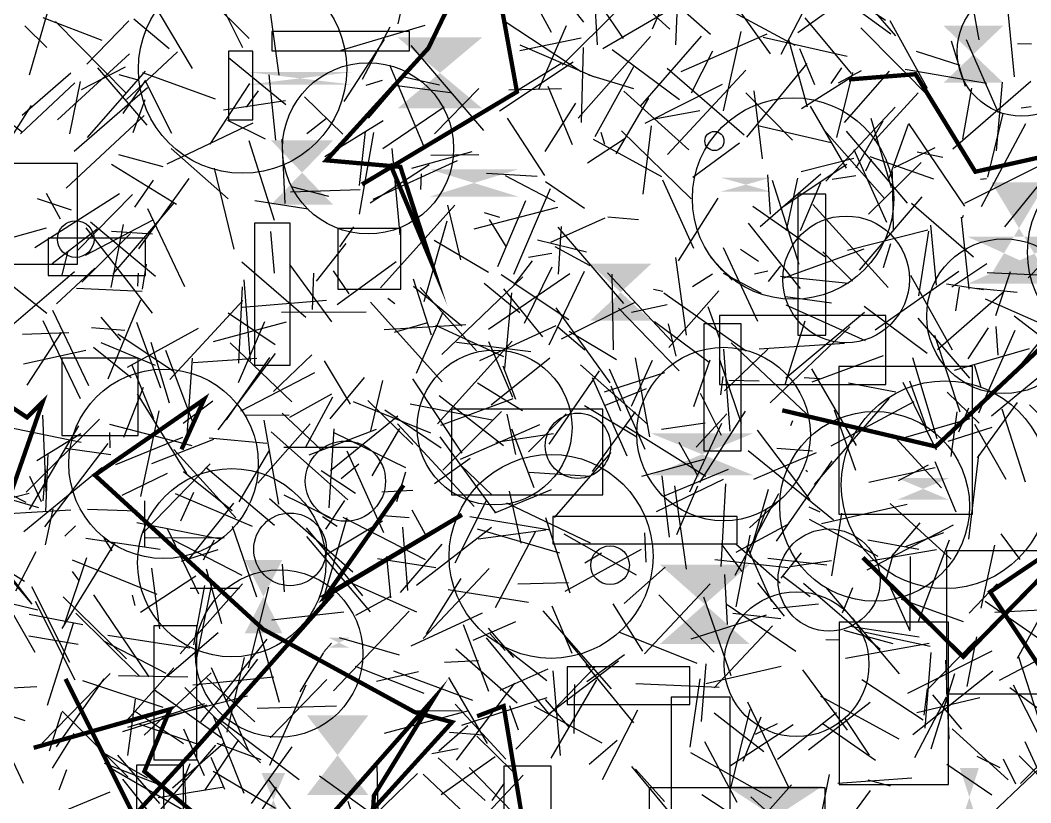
# Model space of a CAD drawing. Extents: x 39652501 to 39653363, y 39457785 to 39458687.
# Drawn here: x 39652695.2 to 39652812.2, y 39458316.7 to 39458407.3 of the extents above; entities that cross this region are included whole.
import ezdxf

# ---------------------------------------------------------------- set-up
doc = ezdxf.new("R2010")
doc.units = 0
doc.layers.get('0').update_dxf_attribs({"linetype": 'CONTINUOUS'})

msp = doc.modelspace()

# ---------------------------------------------------------------- linework, layer by layer
for p, q in [((39652754.0136, 39458415.3264), (39652760.3722, 39458407.0663)), ((39652775.0709, 39458405.656), (39652765.2197, 39458414.3556)), ((39652795.3549, 39458407.2579), (39652785.4202, 39458413.9983)), ((39652713.635, 39458413.1622), (39652721.6768, 39458405.1804)), ((39652716.2174, 39458413.5592), (39652720.9065, 39458404.1284)), ((39652806.2174, 39458405.0232), (39652804.659, 39458413.384)), ((39652739.9426, 39458411.5101), (39652738.8811, 39458406.8865)), ((39652775.5093, 39458412.4754), (39652781.9936, 39458403.401)), ((39652709.372, 39458411.3128), (39652715.0824, 39458401.7037)), ((39652756.6931, 39458405.8629), (39652753.9782, 39458410.8548)), ((39652770.3859, 39458406.268), (39652765.1164, 39458411.0739)), ((39652771.0837, 39458404.4461), (39652771.3203, 39458410.4083)), ((39652791.857, 39458410.5786), (39652785.1974, 39458405.834)), ((39652791.7378, 39458411.0196), (39652796.5227, 39458405.4756)), ((39652696.2506, 39458400.9823), (39652698.7015, 39458409.5)), ((39652723.9409, 39458409.3263), (39652725.1217, 39458400.9398)), ((39652772.5169, 39458409.7648), (39652762.6114, 39458403.9908)), ((39652757.9076, 39458402.0994), (39652764.5438, 39458408.6939)), ((39652762.0058, 39458404.4287), (39652761.7669, 39458408.4634)), ((39652765.0279, 39458405.1688), (39652762.4332, 39458408.9379)), ((39652769.5659, 39458409.0816), (39652768.3493, 39458406.2507)), ((39652784.8765, 39458404.3613), (39652776.7737, 39458408.7329)), ((39652785.7142, 39458408.0727), (39652783.2375, 39458403.328)), ((39652791.5864, 39458408.9294), (39652795.9649, 39458405.7103)), ((39652810.2853, 39458400.7337), (39652809.489, 39458409.1164)), ((39652704.6326, 39458404.9347), (39652697.8227, 39458407.5644)), ((39652707.4634, 39458398.8015), (39652699.2428, 39458407.135)), ((39652707.7311, 39458407.2023), (39652702.8683, 39458402.2126)), ((39652708.3338, 39458407.4327), (39652712.4172, 39458404.0259)), ((39652751.3097, 39458407.1483), (39652760.1, 39458401.3668)), ((39652786.0026, 39458407.5659), (39652791.3725, 39458401.1059)), ((39652795.8485, 39458407.2419), (39652800.1608, 39458399.4263)), ((39652698.2471, 39458404.137), (39652695.6806, 39458406.6461)), ((39652742.0198, 39458406.685), (39652732.2782, 39458403.784)), ((39652734.799, 39458400.4767), (39652737.9898, 39458406.5291)), ((39652758.3839, 39458406.628), (39652755.2092, 39458399.3565)), ((39652781.5968, 39458405.6945), (39652771.6549, 39458401.3055)), ((39652778.6083, 39458405.97), (39652776.5598, 39458396.7864)), ((39652800.9757, 39458397.833), (39652792.4804, 39458406.3919)), ((39652732.6632, 39458397.8978), (39652737.3472, 39458405.0615)), ((39652760.1252, 39458405.1961), (39652753.0281, 39458403.7408)), ((39652759.758, 39458395.9533), (39652768.1458, 39458405.3961)), ((39652774.0006, 39458405.4456), (39652766.9527, 39458397.3549)), ((39652781.2027, 39458405.3124), (39652790.9149, 39458403.1278)), ((39652786.3034, 39458397.2315), (39652784.1536, 39458405.0145)), ((39652802.9453, 39458404.8878), (39652804.5764, 39458399.6376)), ((39652804.6847, 39458405.0633), (39652808.3926, 39458396.6185)), ((39652810.6352, 39458404.5999), (39652812.2457, 39458404.561)), ((39652707.8095, 39458403.402), (39652699.4814, 39458395.7392)), ((39652713.3539, 39458403.6111), (39652707.469, 39458398.1106)), ((39652735.5046, 39458395.946), (39652741.9736, 39458403.5277)), ((39652748.8239, 39458394.5024), (39652740.4191, 39458404.3704)), ((39652761.6747, 39458400.7033), (39652753.0549, 39458404.4167)), ((39652760.1502, 39458395.4624), (39652760.3705, 39458404.1367)), ((39652771.5067, 39458398.0806), (39652763.6898, 39458403.873)), ((39652772.8985, 39458398.8916), (39652775.3483, 39458403.7518)), ((39652785.3912, 39458404.027), (39652787.1327, 39458399.8342)), ((39652798.8865, 39458403.7128), (39652803.958, 39458402.101)), ((39652719.2794, 39458402.9601), (39652725.9292, 39458397.5226)), ((39652759.1851, 39458402.4335), (39652750.6753, 39458396.765)), ((39652752.6439, 39458399.1315), (39652757.8861, 39458402.3689)), ((39652779.3085, 39458393.7679), (39652786.2871, 39458402.2615)), ((39652695.3985, 39458396.304), (39652701.026, 39458401.2025)), ((39652702.253, 39458399.2867), (39652707.3431, 39458401.9071)), ((39652709.6123, 39458401.3824), (39652702.8967, 39458393.7229)), ((39652709.8593, 39458395.1277), (39652704.1428, 39458401.7803)), ((39652708.7149, 39458400.3718), (39652706.6082, 39458400.9823)), ((39652717.7852, 39458398.1373), (39652709.3565, 39458401.1957)), ((39652723.9457, 39458400.9674), (39652724.7315, 39458393.3895)), ((39652741.9112, 39458392.705), (39652737.9653, 39458402.0687)), ((39652760.959, 39458400.9607), (39652766.1796, 39458399.3777)), ((39652766.1555, 39458401.8972), (39652761.6948, 39458393.792)), ((39652778.9827, 39458393.9934), (39652770.0627, 39458401.6878)), ((39652779.1836, 39458401.5112), (39652770.1168, 39458391.7265)), ((39652790.2407, 39458401.7868), (39652789.0362, 39458399.9511)), ((39652791.5292, 39458401.2499), (39652789.6635, 39458393.7054)), ((39652792.5217, 39458401.4484), (39652789.8633, 39458399.984)), ((39652795.7947, 39458401.4003), (39652790.5754, 39458395.4406)), ((39652807.0426, 39458399.9597), (39652797.6322, 39458401.5961)), ((39652695.409, 39458394.2847), (39652687.9508, 39458400.0139)), ((39652701.4764, 39458400.0401), (39652695.1862, 39458394.1236)), ((39652700.8905, 39458394.1167), (39652702.1415, 39458400.2039)), ((39652709.6632, 39458400.3338), (39652707.0557, 39458396.4773)), ((39652709.644, 39458400.2849), (39652712.6962, 39458394.2244)), ((39652717.1435, 39458392.9402), (39652721.7488, 39458399.954)), ((39652737.0661, 39458400.3199), (39652735.1762, 39458399.7316)), ((39652738.1792, 39458399.802), (39652744.9949, 39458398.9338)), ((39652743.7053, 39458399.7787), (39652739.2526, 39458400.7623)), ((39652776.4455, 39458399.8502), (39652767.4963, 39458395.3175)), ((39652791.2471, 39458400.5635), (39652785.6204, 39458397.0433)), ((39652803.1601, 39458392.3813), (39652812.1704, 39458400.2376)), ((39652808.8535, 39458400.1003), (39652808.1674, 39458392.1664)), ((39652709.8886, 39458399.4498), (39652701.3938, 39458392.0738)), ((39652722.7086, 39458399.1237), (39652721.3216, 39458397.2278)), ((39652743.131, 39458394.1326), (39652748.2748, 39458399.3977)), ((39652751.7408, 39458399.2224), (39652757.8205, 39458399.3675)), ((39652759.1183, 39458392.8694), (39652756.3098, 39458399.6084)), ((39652772.576, 39458392.2738), (39652765.0458, 39458399.0794)), ((39652779.1778, 39458398.8922), (39652784.5707, 39458393.4153)), ((39652780.1116, 39458399.1276), (39652781.0627, 39458391.2248)), ((39652794.077, 39458393.3737), (39652799.1547, 39458398.887)), ((39652804.3035, 39458393.5216), (39652805.357, 39458399.4097)), ((39652709.6036, 39458398.074), (39652708.2057, 39458394.2645)), ((39652725.8706, 39458397.9561), (39652718.7101, 39458396.862)), ((39652732.5012, 39458394.1064), (39652728.0956, 39458398.4343)), ((39652755.9404, 39458392.1053), (39652759.509, 39458397.6898)), ((39652764.1499, 39458391.8054), (39652767.9412, 39458398.2819)), ((39652691.2666, 39458389.2385), (39652696.4628, 39458397.4271)), ((39652700.4752, 39458387.852), (39652709.5014, 39458396.2688)), ((39652744.2316, 39458397.2414), (39652737.166, 39458392.3851)), ((39652773.8381, 39458396.7854), (39652768.3611, 39458395.8053)), ((39652786.6341, 39458397.3282), (39652790.782, 39458390.1557)), ((39652788.4263, 39458388.6469), (39652796.4784, 39458397.2102)), ((39652808.9439, 39458396.4855), (39652807.1621, 39458389.1032)), ((39652812.2385, 39458397.2675), (39652811.0638, 39458397.1049)), ((39652712.1749, 39458390.6607), (39652722.1454, 39458395.4114)), ((39652723.5497, 39458393.5114), (39652719.1946, 39458395.6905)), ((39652728.3386, 39458394.1556), (39652730.6438, 39458395.9517)), ((39652730.4499, 39458391.4945), (39652737.1831, 39458395.6765)), ((39652755.9226, 39458389.3007), (39652751.5812, 39458395.9684)), ((39652791.9637, 39458390.2011), (39652795.0748, 39458395.6579)), ((39652796.0667, 39458387.8921), (39652793.6766, 39458395.9275)), ((39652795.7947, 39458388.9986), (39652798.0124, 39458395.2723)), ((39652798.0344, 39458395.314), (39652804.5136, 39458385.753)), ((39652811.5541, 39458395.2791), (39652806.417, 39458385.6954)), ((39652736.0587, 39458394.2858), (39652734.4247, 39458384.8282)), ((39652734.4544, 39458388.1599), (39652735.1577, 39458394.3891)), ((39652762.8455, 39458392.891), (39652762.4141, 39458394.2769)), ((39652772.8654, 39458386.6226), (39652764.7851, 39458394.5001)), ((39652767.2912, 39458387.1438), (39652768.257, 39458395.0475)), ((39652789.0458, 39458393.1057), (39652780.5817, 39458395.0517)), ((39652788.3047, 39458394.5075), (39652795.2551, 39458386.6438)), ((39652797.8878, 39458386.105), (39652790.8218, 39458394.4541)), ((39652721.6349, 39458393.3549), (39652724.5698, 39458384.1575)), ((39652725.4717, 39458393.5312), (39652725.7972, 39458386.0663)), ((39652765.212, 39458393.5763), (39652760.8572, 39458390.7465)), ((39652761.5045, 39458393.5117), (39652769.4271, 39458389.1861)), ((39652773.0341, 39458389.1289), (39652778.4434, 39458393.0982)), ((39652706.5459, 39458391.7247), (39652711.6839, 39458390.3471)), ((39652712.6526, 39458392.4337), (39652719.2425, 39458386.6056)), ((39652739.1467, 39458382.4506), (39652738.2135, 39458392.4462)), ((39652747.4667, 39458392.0431), (39652740.4488, 39458390.1234)), ((39652748.2477, 39458391.7038), (39652742.6949, 39458391.6192)), ((39652795.5034, 39458383.8553), (39652791.7072, 39458392.2798)), ((39652796.3791, 39458390.2367), (39652801.0876, 39458392.5595)), ((39652799.0254, 39458392.0673), (39652802.0001, 39458391.416)), ((39652713.2645, 39458385.9594), (39652705.7467, 39458390.5978)), ((39652742.5264, 39458390.5488), (39652735.698, 39458386.1136)), ((39652736.0342, 39458386.5654), (39652745.8087, 39458391.0517)), ((39652790.8837, 39458390.5863), (39652783.2562, 39458385.5391)), ((39652785.5763, 39458389.7705), (39652791.6736, 39458391.3193)), ((39652793.6857, 39458391.2007), (39652793.0469, 39458389.8228)), ((39652793.3945, 39458384.8173), (39652799.4854, 39458390.8136)), ((39652800.9382, 39458388.8705), (39652793.597, 39458391.4783)), ((39652814.8329, 39458390.409), (39652809.1373, 39458383.3621)), ((39652717.6256, 39458390.1665), (39652719.9098, 39458380.7933)), ((39652741.5349, 39458387.6864), (39652741.6151, 39458389.5115)), ((39652755.0075, 39458389.206), (39652749.1339, 39458389.5567)), ((39652751.2991, 39458389.325), (39652757.0744, 39458386.2861)), ((39652787.8505, 39458389.4771), (39652780.8377, 39458383.3646)), ((39652782.0437, 39458384.8181), (39652781.7122, 39458389.3886)), ((39652791.9295, 39458389.2772), (39652789.1888, 39458388.8475)), ((39652796.2878, 39458382.8735), (39652796.1566, 39458389.7611)), ((39652804.5241, 39458386.1145), (39652813.0097, 39458390.3545)), ((39652710.5485, 39458388.7572), (39652708.3994, 39458385.6395)), ((39652708.9081, 39458380.8344), (39652714.7311, 39458388.9529)), ((39652755.9976, 39458388.6233), (39652760.5036, 39458385.5432)), ((39652769.5227, 39458388.8189), (39652773.1257, 39458380.908)), ((39652785.347, 39458378.9872), (39652782.2544, 39458388.7141)), ((39652783.8912, 39458382.9433), (39652785.1946, 39458389.0109)), ((39652785.495, 39458382.9601), (39652787.8652, 39458388.5108)), ((39652807.0613, 39458388.9389), (39652806.3701, 39458388.8425)), ((39652706.654, 39458387.1941), (39652696.8375, 39458380.9549)), ((39652698.1471, 39458387.2645), (39652699.7771, 39458384.3051)), ((39652708.1805, 39458387.1071), (39652701.7557, 39458380.5878)), ((39652734.5414, 39458387.668), (39652726.4618, 39458387.3742)), ((39652730.8767, 39458386.8751), (39652726.5834, 39458388.0152)), ((39652752.3069, 39458377.905), (39652756.5524, 39458387.809)), ((39652701.0861, 39458385.2818), (39652697.1449, 39458386.6013)), ((39652705.9038, 39458377.9382), (39652712.9673, 39458386.1326)), ((39652728.5207, 39458385.4106), (39652722.3213, 39458386.3738)), ((39652745.499, 39458385.8613), (39652736.8681, 39458376.3147)), ((39652744.6353, 39458385.8664), (39652746.1509, 39458379.5294)), ((39652753.6522, 39458386.3796), (39652750.4226, 39458378.7299)), ((39652775.9495, 39458386.6833), (39652771.3626, 39458379.429)), ((39652786.934, 39458385.9372), (39652795.6772, 39458376.3372)), ((39652792.3438, 39458378.3631), (39652799.6111, 39458386.8368)), ((39652798.3814, 39458386.089), (39652805.5623, 39458379.8822)), ((39652709.8968, 39458385.4877), (39652714.1817, 39458376.4415)), ((39652757.377, 39458385.62), (39652747.6968, 39458383.1063)), ((39652750.7012, 39458384.4562), (39652748.9042, 39458384.973)), ((39652788.4008, 39458379.87), (39652779.9766, 39458385.7068)), ((39652804.3434, 39458384.6629), (39652804.226, 39458384.363)), ((39652710.4365, 39458384.1008), (39652702.6773, 39458380.0566)), ((39652710.808, 39458377.6356), (39652703.3168, 39458383.8949)), ((39652705.6914, 39458376.3439), (39652707.1278, 39458383.6228)), ((39652741.9405, 39458374.7041), (39652744.6028, 39458384.0592)), ((39652751.4462, 39458381.0798), (39652749.4927, 39458384.2045)), ((39652756.5864, 39458381.5943), (39652762.8739, 39458384.4251)), ((39652757.476, 39458377.8727), (39652757.8447, 39458383.4006)), ((39652766.7678, 39458384.1697), (39652763.207, 39458384.4877)), ((39652785.5239, 39458376.2125), (39652779.4947, 39458383.7977)), ((39652800.5763, 39458383.5786), (39652801.2023, 39458376.6066)), ((39652804.13, 39458384.4923), (39652805.0133, 39458376.16)), ((39652698.1683, 39458383.2257), (39652693.6267, 39458381.9278)), ((39652704.0847, 39458383.0786), (39652698.8501, 39458379.0767)), ((39652707.9248, 39458382.6124), (39652702.2808, 39458376.971)), ((39652702.7591, 39458383.2424), (39652710.4482, 39458373.3816)), ((39652710.4774, 39458382.4995), (39652705.7137, 39458382.821)), ((39652724.5854, 39458378.0078), (39652724.1852, 39458382.8238)), ((39652732.1864, 39458381.0592), (39652733.804, 39458383.3755)), ((39652765.0587, 39458374.4909), (39652757.452, 39458383.3253)), ((39652790.9486, 39458380.6749), (39652800.2618, 39458383.0062)), ((39652799.2037, 39458375.3754), (39652800.3654, 39458382.8797)), ((39652817.1836, 39458382.9618), (39652811.8866, 39458377.4633)), ((39652732.8597, 39458381.4383), (39652729.4424, 39458377.0681)), ((39652743.1046, 39458381.8187), (39652749.3746, 39458378.1336)), ((39652760.7158, 39458380.4376), (39652755.0692, 39458381.8073)), ((39652761.1397, 39458378.8492), (39652757.0935, 39458381.0494)), ((39652795.1281, 39458378.6533), (39652795.9866, 39458381.4327)), ((39652699.996, 39458377.6733), (39652700.666, 39458380.3916)), ((39652754.0045, 39458379.8654), (39652756.7027, 39458380.3153)), ((39652780.5697, 39458372.4195), (39652776.5906, 39458380.9239)), ((39652778.5583, 39458380.7916), (39652780.648, 39458379.3887)), ((39652792.8571, 39458380.7845), (39652783.5384, 39458377.4066)), ((39652788.112, 39458380.4686), (39652791.5268, 39458377.0738)), ((39652698.2331, 39458373.3143), (39652690.6323, 39458379.3949)), ((39652709.3157, 39458376.166), (39652709.772, 39458379.0387)), ((39652728.2227, 39458372.8712), (39652720.8154, 39458379.2927)), ((39652726.3464, 39458379.0133), (39652731.1909, 39458372.3498)), ((39652738.7021, 39458379.3048), (39652731.8603, 39458374.3187)), ((39652754.4548, 39458379.4294), (39652752.3204, 39458376.6699)), ((39652753.5445, 39458372.2159), (39652756.7393, 39458378.7247)), ((39652772.3117, 39458370.8287), (39652771.0606, 39458379.819)), ((39652777.5966, 39458377.1988), (39652775.1057, 39458379.8677)), ((39652783.1919, 39458378.8397), (39652781.7649, 39458377.0272)), ((39652803.0294, 39458376.4228), (39652807.0969, 39458379.1053)), ((39652692.3134, 39458370.3835), (39652701.4366, 39458378.21)), ((39652699.3765, 39458374.4547), (39652703.8189, 39458378.567)), ((39652708.8125, 39458378.0179), (39652708.7362, 39458376.5094)), ((39652729.1244, 39458378.0164), (39652728.9619, 39458373.7962)), ((39652731.3828, 39458378.2717), (39652733.2263, 39458375.5908)), ((39652743.9855, 39458368.5879), (39652753.3729, 39458377.5666)), ((39652749.3728, 39458371.5288), (39652758.7944, 39458377.9624)), ((39652750.8526, 39458377.8652), (39652758.668, 39458372.6205)), ((39652760.4419, 39458378.1908), (39652756.377, 39458369.6813)), ((39652763.1699, 39458378.0589), (39652770.6185, 39458370.0835)), ((39652763.8725, 39458369.1183), (39652763.6885, 39458377.8844)), ((39652775.3136, 39458377.9044), (39652773.0195, 39458376.4145)), ((39652780.9878, 39458375.6531), (39652776.6066, 39458377.9557)), ((39652780.1708, 39458377.916), (39652781.7281, 39458378.2628)), ((39652791.0534, 39458376.7868), (39652783.2121, 39458377.6286)), ((39652803.8513, 39458378.2027), (39652794.1483, 39458371.416)), ((39652803.0938, 39458369.0835), (39652798.3004, 39458377.7509)), ((39652807.1247, 39458378.0627), (39652815.1751, 39458377.7276)), ((39652809.8061, 39458378.1533), (39652808.0905, 39458373.0709)), ((39652720.8534, 39458376.4236), (39652720.4207, 39458367.571)), ((39652721.8074, 39458367.8432), (39652721.1075, 39458377.2259)), ((39652740.6669, 39458377.3561), (39652742.7583, 39458370.8791)), ((39652740.7169, 39458376.4911), (39652746.2878, 39458371.9234)), ((39652753.0058, 39458373.4192), (39652748.8732, 39458376.8199)), ((39652806.7066, 39458376.0693), (39652802.4154, 39458376.7126)), ((39652803.8738, 39458376.3688), (39652803.4547, 39458373.6376)), ((39652709.2782, 39458375.8847), (39652701.6827, 39458376.2429)), ((39652747.9833, 39458369.0186), (39652741.4534, 39458376.342)), ((39652755.6568, 39458370.6114), (39652751.1644, 39458376.1764)), ((39652751.2799, 39458366.9531), (39652752.1015, 39458375.7302)), ((39652769.5515, 39458375.8704), (39652768.4737, 39458376.1108)), ((39652769.6822, 39458375.7068), (39652779.2152, 39458369.0243)), ((39652770.2542, 39458369.4101), (39652776.0562, 39458375.9454)), ((39652789.0977, 39458374.5111), (39652783.782, 39458375.2806)), ((39652809.1102, 39458375.8876), (39652801.3768, 39458369.1063)), ((39652810.5914, 39458375.7478), (39652805.9132, 39458376.2455)), ((39652709.0691, 39458374.888), (39652705.3028, 39458365.7354)), ((39652720.9332, 39458374.8283), (39652712.4907, 39458365.6965)), ((39652730.6085, 39458374.8455), (39652720.8743, 39458374.0322)), ((39652744.0086, 39458365.4221), (39652735.7378, 39458374.6264)), ((39652738.5521, 39458374.4589), (39652737.7341, 39458375.0848)), ((39652766.266, 39458374.5846), (39652757.8088, 39458370.3722)), ((39652770.0855, 39458374.3449), (39652765.9358, 39458373.4482)), ((39652774.7749, 39458374.147), (39652776.1282, 39458370.4423)), ((39652783.7999, 39458374.3399), (39652793.0073, 39458370.1957)), ((39652792.8658, 39458374.1716), (39652800.179, 39458368.7304)), ((39652806.8873, 39458375.0407), (39652816.6865, 39458370.6705)), ((39652817.1865, 39458374.9701), (39652810.2373, 39458366.4927)), ((39652703.0951, 39458364.9671), (39652698.9507, 39458373.6929)), ((39652704.4951, 39458372.8989), (39652706.7543, 39458370.2256)), ((39652724.7003, 39458369.7117), (39652719.2329, 39458373.3688)), ((39652735.2195, 39458373.4873), (39652725.4284, 39458373.4323)), ((39652741.0422, 39458366.436), (39652744.147, 39458373.5075)), ((39652763.464, 39458365.289), (39652757.2241, 39458373.9706)), ((39652764.4252, 39458373.9342), (39652771.4768, 39458366.7039)), ((39652783.8052, 39458365.8892), (39652792.9318, 39458373.5004)), ((39652819.937, 39458365.5634), (39652810.2475, 39458373.0155)), ((39652702.129, 39458363.4406), (39652697.8318, 39458372.4932)), ((39652708.6409, 39458372.3418), (39652711.4204, 39458364.7305)), ((39652725.9657, 39458372.3406), (39652717.4953, 39458370.0633)), ((39652723.4396, 39458372.3657), (39652720.3996, 39458365.309)), ((39652737.3146, 39458371.4668), (39652746.7532, 39458372.0512)), ((39652738.4978, 39458371.1893), (39652742.3466, 39458372.2776)), ((39652751.1688, 39458368.314), (39652743.2904, 39458371.9416)), ((39652757.1631, 39458371.8994), (39652748.35, 39458367.863)), ((39652757.4298, 39458371.8026), (39652760.5518, 39458369.1126)), ((39652774.9387, 39458367.6498), (39652768.5885, 39458372.3551)), ((39652771.1231, 39458368.3954), (39652770.2359, 39458372.1364)), ((39652791.2158, 39458371.8052), (39652781.9843, 39458362.993)), ((39652783.7249, 39458365.096), (39652786.0345, 39458372.4862)), ((39652799.1133, 39458372.7894), (39652805.0892, 39458365.8587)), ((39652804.9302, 39458368.0797), (39652807.2869, 39458371.69)), ((39652808.1119, 39458371.8299), (39652808.3747, 39458368.4996)), ((39652695.4143, 39458370.9519), (39652700.7997, 39458371.1167)), ((39652699.9134, 39458371.1382), (39652695.9133, 39458365.018)), ((39652707.263, 39458371.3492), (39652703.4026, 39458371.6821)), ((39652712.9112, 39458366.6136), (39652706.4547, 39458370.9489)), ((39652707.5773, 39458367.1258), (39652715.7912, 39458371.6502)), ((39652758.7314, 39458371.2677), (39652764.1903, 39458367.9873)), ((39652801.0262, 39458370.8327), (39652803.9423, 39458361.9378)), ((39652810.3353, 39458371.3449), (39652806.1235, 39458361.7736)), ((39652703.6497, 39458369.4159), (39652707.998, 39458365.9326)), ((39652704.4845, 39458369.9576), (39652710.8043, 39458367.3469)), ((39652712.4628, 39458362.962), (39652710.3271, 39458369.964)), ((39652726.6179, 39458363.1166), (39652719.4648, 39458369.948)), ((39652752.1334, 39458370.1158), (39652743.465, 39458360.5761)), ((39652754.2828, 39458368.8845), (39652745.6647, 39458369.9686)), ((39652749.3737, 39458370.105), (39652752.1676, 39458363.6557)), ((39652777.4918, 39458369.9254), (39652786.8487, 39458361.0939)), ((39652790.5896, 39458369.8716), (39652780.7306, 39458369.1975)), ((39652702.775, 39458369.0518), (39652695.5286, 39458367.4472)), ((39652711.9826, 39458369.089), (39652715.1941, 39458360.5955)), ((39652718.0894, 39458359.8766), (39652724.7023, 39458368.7194)), ((39652719.0444, 39458361.0339), (39652724.069, 39458368.219)), ((39652724.4753, 39458364.3031), (39652728.9281, 39458368.5433)), ((39652768.0486, 39458359.0579), (39652766.4158, 39458368.2077)), ((39652777.3505, 39458359.7068), (39652776.6193, 39458369.2007)), ((39652776.7286, 39458364.3881), (39652781.7362, 39458369.2017)), ((39652795.0776, 39458368.4486), (39652786.8357, 39458365.3819)), ((39652798.4943, 39458368.2388), (39652801.3005, 39458358.8723)), ((39652803.3461, 39458366.7798), (39652812.0341, 39458369.2813)), ((39652816.4271, 39458368.6985), (39652807.643, 39458361.441)), ((39652710.6283, 39458361.1183), (39652708.0871, 39458367.4115)), ((39652714.4655, 39458358.7225), (39652715.1166, 39458368.1418)), ((39652715.185, 39458367.6521), (39652722.5604, 39458368.1559)), ((39652733.4182, 39458362.8298), (39652730.3944, 39458367.8454)), ((39652756.4878, 39458368.167), (39652749.6837, 39458362.6997)), ((39652752.5323, 39458363.3792), (39652751.0712, 39458367.2203)), ((39652760.0439, 39458367.3815), (39652767.8121, 39458360.5116)), ((39652765.9392, 39458362.592), (39652768.3919, 39458367.92)), ((39652773.1537, 39458362.5526), (39652775.0505, 39458367.9582)), ((39652776.1052, 39458368.1047), (39652778.6526, 39458360.6207)), ((39652805.6089, 39458367.4491), (39652806.3876, 39458364.7883)), ((39652729.2368, 39458366.4588), (39652720.6669, 39458362.0154)), ((39652734.9994, 39458365.9206), (39652731.0149, 39458361.1405)), ((39652756.4037, 39458358.1868), (39652762.2178, 39458366.7104)), ((39652765.4239, 39458356.8172), (39652761.4366, 39458365.8795)), ((39652762.82, 39458364.2714), (39652769.8115, 39458366.5042)), ((39652763.3515, 39458366.9253), (39652767.4687, 39458357.6168)), ((39652776.5056, 39458366.0534), (39652776.2282, 39458363.8974)), ((39652785.9348, 39458365.9409), (39652787.7137, 39458365.8016)), ((39652786.7802, 39458366.9436), (39652791.9573, 39458358.0609)), ((39652707.1717, 39458359.0253), (39652709.4464, 39458364.8163)), ((39652737.1247, 39458365.5583), (39652735.7075, 39458359.7294)), ((39652740.5717, 39458365.7666), (39652746.284, 39458357.1729)), ((39652753.3249, 39458362.0771), (39652748.1279, 39458365.2544)), ((39652764.7083, 39458362.0354), (39652763.5865, 39458364.9078)), ((39652777.2092, 39458365.6103), (39652780.7219, 39458365.5262)), ((39652791.0875, 39458365.309), (39652796.5351, 39458364.2707)), ((39652801.2583, 39458357.5021), (39652797.3804, 39458365.3537)), ((39652798.1189, 39458365.517), (39652800.0925, 39458360.0589)), ((39652708.7039, 39458364.0378), (39652714.4233, 39458354.7941)), ((39652726.3935, 39458361.3367), (39652731.2436, 39458364.0281)), ((39652728.2107, 39458357.8036), (39652731.3581, 39458363.6805)), ((39652743.6726, 39458363.8547), (39652751.1345, 39458358.0459)), ((39652767.6559, 39458364.6013), (39652762.9016, 39458362.6793)), ((39652773.9054, 39458364.092), (39652776.3271, 39458359.2447)), ((39652787.1426, 39458353.5412), (39652795.8222, 39458363.5353)), ((39652806.2159, 39458360.6526), (39652802.4878, 39458364.213)), ((39652714.0205, 39458360.6292), (39652717.4738, 39458363.2265)), ((39652742.6955, 39458359.4788), (39652733.7508, 39458363.1124)), ((39652740.6246, 39458358.15), (39652735.4205, 39458363.2634)), ((39652740.3011, 39458362.8772), (39652749.7951, 39458361.0323)), ((39652752.2007, 39458363.466), (39652743.8133, 39458360.369)), ((39652760.5101, 39458362.6762), (39652766.5608, 39458359.0665)), ((39652798.651, 39458363.1185), (39652789.0393, 39458357.9592)), ((39652804.9471, 39458362.3867), (39652803.791, 39458359.5835)), ((39652810.5996, 39458363.0258), (39652805.9574, 39458356.6301)), ((39652818.8638, 39458355.9823), (39652812.0415, 39458362.7498)), ((39652697.7232, 39458361.5692), (39652698.1142, 39458352.6927)), ((39652711.2012, 39458362.0791), (39652709.0954, 39458352.1437)), ((39652721.2105, 39458361.5506), (39652726.3106, 39458361.606)), ((39652725.4885, 39458361.7947), (39652729.9189, 39458357.6064)), ((39652731.1011, 39458355.1704), (39652738.8844, 39458361.4808)), ((39652743.8995, 39458357.7347), (39652737.3917, 39458362.1402)), ((39652750.8968, 39458361.9795), (39652744.0884, 39458355.1853)), ((39652751.4894, 39458361.6572), (39652752.5146, 39458357.0086)), ((39652754.0122, 39458357.3139), (39652758.3818, 39458361.7102)), ((39652761.4267, 39458355.0545), (39652766.4145, 39458361.9423)), ((39652773.4185, 39458357.8623), (39652776.9681, 39458361.7202)), ((39652773.8622, 39458353.7506), (39652779.1539, 39458362.0367)), ((39652791.9069, 39458355.1462), (39652789.4496, 39458362.1378)), ((39652797.4326, 39458358.9351), (39652805.1615, 39458361.1618)), ((39652803.6052, 39458361.9508), (39652802.9182, 39458356.7658)), ((39652811.557, 39458353.8028), (39652808.8476, 39458362.2704)), ((39652702.2333, 39458358.4041), (39652693.211, 39458360.2436)), ((39652704.336, 39458361.1158), (39652695.8535, 39458352.6278)), ((39652696.2155, 39458350.6353), (39652701.9339, 39458360.3063)), ((39652705.4885, 39458360.5121), (39652715.0206, 39458358.046)), ((39652728.7158, 39458360.5453), (39652722.6781, 39458353.6974)), ((39652725.1021, 39458351.2628), (39652723.421, 39458360.9919)), ((39652730.942, 39458350.8284), (39652731.5214, 39458359.984)), ((39652739.0952, 39458360.0278), (39652735.87, 39458354.517)), ((39652747.7141, 39458350.9718), (39652738.8332, 39458360.5646)), ((39652746.1594, 39458356.4744), (39652755.344, 39458360.4831)), ((39652774.5403, 39458354.452), (39652765.1962, 39458360.2967)), ((39652774.4884, 39458360.6449), (39652769.4329, 39458359.8995)), ((39652776.3522, 39458360.6098), (39652772.6424, 39458352.6613)), ((39652784.4055, 39458360.3778), (39652784.6254, 39458360.9542)), ((39652802.6036, 39458358.5357), (39652807.7128, 39458360.1737)), ((39652809.3087, 39458354.1003), (39652805.7059, 39458360.4658)), ((39652697.0883, 39458356.3272), (39652702.1695, 39458359.4388)), ((39652705.5938, 39458357.7723), (39652705.5419, 39458359.5403)), ((39652706.2143, 39458355.8467), (39652713.9933, 39458359.0077)), ((39652723.7212, 39458358.2619), (39652717.0524, 39458358.9141)), ((39652724.2336, 39458359.6268), (39652733.0939, 39458351.7569)), ((39652736.3946, 39458359.8883), (39652728.5952, 39458356.9207)), ((39652739.8075, 39458355.4522), (39652731.5168, 39458359.5033)), ((39652750.2244, 39458350.2553), (39652743.7728, 39458359.0514)), ((39652756.9233, 39458359.4149), (39652750.237, 39458358.396)), ((39652754.6769, 39458353.1444), (39652752.0729, 39458359.9275)), ((39652780.4928, 39458359.8223), (39652786.5898, 39458351.7436)), ((39652796.1316, 39458359.3782), (39652801.8377, 39458353.1422)), ((39652698.0183, 39458348.6158), (39652705.3492, 39458358.29)), ((39652705.65, 39458356.9542), (39652700.4196, 39458357.7172)), ((39652717.5434, 39458358.7363), (39652710.3458, 39458355.9381)), ((39652734.2107, 39458357.8072), (39652725.6822, 39458357.8291)), ((39652773.6637, 39458354.455), (39652771.4677, 39458358.3911)), ((39652786.908, 39458357.4094), (39652782.7599, 39458357.7095)), ((39652698.3696, 39458357.1672), (39652698.0754, 39458350.3672)), ((39652720.1363, 39458349.6728), (39652712.9625, 39458357.5965)), ((39652724.0303, 39458357.5286), (39652720.4912, 39458351.5102)), ((39652732.9659, 39458357.4321), (39652737.2361, 39458347.9864)), ((39652743.1286, 39458353.666), (39652747.243, 39458356.567)), ((39652763.5582, 39458357.2195), (39652756.968, 39458349.6975)), ((39652789.3135, 39458349.4194), (39652779.4425, 39458357.4224)), ((39652787.3247, 39458357.1978), (39652780.0627, 39458354.1256)), ((39652806.1053, 39458356.961), (39652804.9663, 39458347.2121)), ((39652695.8541, 39458351.4524), (39652686.1356, 39458356.3738)), ((39652704.6253, 39458355.4647), (39652695.5929, 39458348.0485)), ((39652717.1685, 39458355.9227), (39652709.4526, 39458347.9797)), ((39652716.6706, 39458355.5247), (39652724.6229, 39458348.8393)), ((39652732.3204, 39458354.2096), (39652734.3666, 39458355.9211)), ((39652749.8241, 39458352.3066), (39652746.1972, 39458355.7747)), ((39652774.3091, 39458356.4375), (39652767.0809, 39458354.4395)), ((39652789.1347, 39458356.2818), (39652782.7121, 39458346.9689)), ((39652793.4074, 39458353.8151), (39652801.0891, 39458355.5132)), ((39652796.8482, 39458353.9765), (39652800.3173, 39458355.824)), ((39652803.5297, 39458350.3184), (39652801.1181, 39458356.1676)), ((39652697.6199, 39458351.5401), (39652696.2889, 39458354.4504)), ((39652697.8011, 39458351.6598), (39652698.131, 39458355.2802)), ((39652706.9472, 39458352.2848), (39652712.2, 39458354.829)), ((39652714.0627, 39458355.032), (39652719.6856, 39458350.5056)), ((39652730.0039, 39458355.1396), (39652733.9655, 39458352.5293)), ((39652739.7907, 39458354.9443), (39652738.7312, 39458351.5256)), ((39652761.196, 39458354.4679), (39652754.1014, 39458354.9065)), ((39652768.8277, 39458350.4046), (39652776.6087, 39458354.1654)), ((39652769.4424, 39458354.5411), (39652770.3082, 39458347.4394)), ((39652769.8375, 39458352.2593), (39652777.1652, 39458355.2936)), ((39652786.1275, 39458355.1765), (39652786.316, 39458355.0351)), ((39652689.1629, 39458353.2259), (39652697.2706, 39458350.8785)), ((39652750.1076, 39458350.2374), (39652756.672, 39458352.9683)), ((39652770.903, 39458353.3877), (39652772.2845, 39458343.7437)), ((39652773.5656, 39458353.3376), (39652771.1553, 39458347.6891)), ((39652776.3417, 39458344.0267), (39652776.8731, 39458353.5975)), ((39652780.003, 39458346.7023), (39652781.8044, 39458352.9878)), ((39652693.7932, 39458351.9165), (39652696.1842, 39458352.5316)), ((39652713.102, 39458352.4958), (39652722.0291, 39458348.7116)), ((39652713.7744, 39458349.338), (39652715.269, 39458352.6436)), ((39652724.0336, 39458351.9254), (39652733.6693, 39458343.4283)), ((39652731.0781, 39458349.655), (39652725.7254, 39458352.3032)), ((39652737.0233, 39458352.6817), (39652740.6287, 39458352.8737)), ((39652753.1519, 39458346.7551), (39652751.8174, 39458352.7756)), ((39652777.9508, 39458343.0338), (39652783.0061, 39458352.503)), ((39652783.6172, 39458352.1725), (39652779.6074, 39458348.4978)), ((39652698.1005, 39458346.5615), (39652698.993, 39458350.6908)), ((39652709.5546, 39458351.6291), (39652709.5663, 39458346.2908)), ((39652714.4809, 39458344.6237), (39652719.8823, 39458351.3523)), ((39652732.7102, 39458351.6973), (39652730.5049, 39458348.3527)), ((39652749.1262, 39458351.6482), (39652745.4807, 39458344.4066)), ((39652761.1974, 39458346.7515), (39652751.5079, 39458351.3708)), ((39652779.6459, 39458345.4532), (39652781.5826, 39458350.734)), ((39652786.4808, 39458350.9591), (39652787.7382, 39458350.3642)), ((39652787.926, 39458349.0224), (39652797.8732, 39458351.2559)), ((39652795.8879, 39458351.3486), (39652802.9756, 39458344.8851)), ((39652693.2376, 39458350.1316), (39652701.0199, 39458350.6154)), ((39652708.6971, 39458350.4408), (39652702.941, 39458350.6213)), ((39652731.8624, 39458348.6732), (39652730.1748, 39458349.7845)), ((39652730.2, 39458340.0121), (39652733.0022, 39458349.6977)), ((39652742.0775, 39458344.8233), (39652732.5413, 39458349.7015)), ((39652737.1675, 39458349.9479), (39652740.1836, 39458349.729)), ((39652742.2654, 39458347.3784), (39652740.559, 39458350.5526)), ((39652747.2201, 39458349.8395), (39652756.5216, 39458348.2647)), ((39652758.838, 39458340.9689), (39652756.0173, 39458349.6765)), ((39652794.5109, 39458345.2117), (39652786.5621, 39458349.4795)), ((39652789.1266, 39458342.9602), (39652790.2855, 39458350.2309)), ((39652688.986, 39458348.5595), (39652696.4925, 39458339.6939)), ((39652701.5696, 39458348.7482), (39652700.3301, 39458347.5513)), ((39652708.6649, 39458349.1498), (39652718.3141, 39458347.2311)), ((39652715.8319, 39458340.8353), (39652712.2229, 39458348.3825)), ((39652722.574, 39458340.4936), (39652719.7595, 39458348.6659)), ((39652734.8331, 39458340.6324), (39652728.317, 39458348.5148)), ((39652737.1189, 39458349.2974), (39652730.3421, 39458345.233)), ((39652740.0507, 39458341.2506), (39652739.4507, 39458348.6024)), ((39652741.0475, 39458341.8631), (39652749.7396, 39458348.5934)), ((39652748.0717, 39458348.4087), (39652757.6009, 39458345.623)), ((39652778.0666, 39458345.7157), (39652783.9901, 39458348.9096)), ((39652803.1803, 39458348.8408), (39652793.1888, 39458343.6117)), ((39652799.3219, 39458349.0745), (39652796.0282, 39458345.1746)), ((39652686.482, 39458348.0828), (39652695.6448, 39458342.323)), ((39652702.7653, 39458347.3244), (39652711.3637, 39458346.0262)), ((39652704.8498, 39458347.3232), (39652705.7636, 39458345.8338)), ((39652718.7656, 39458347.3033), (39652709.6662, 39458347.3741)), ((39652720.8467, 39458342.984), (39652712.8376, 39458347.1289)), ((39652735.7194, 39458338.7935), (39652728.3407, 39458347.5217)), ((39652756.0336, 39458348.2545), (39652748.1907, 39458347.2185)), ((39652750.2105, 39458339.2754), (39652754.8254, 39458348.0694)), ((39652758.0878, 39458347.8353), (39652766.4791, 39458343.073)), ((39652767.4315, 39458347.9394), (39652767.6048, 39458344.5574)), ((39652778.0738, 39458339.3782), (39652779.6863, 39458347.6683)), ((39652797.6868, 39458346.3429), (39652802.1038, 39458347.9778)), ((39652808.7117, 39458347.8077), (39652810.909, 39458344.8459)), ((39652691.5444, 39458346.105), (39652696.4462, 39458339.7878)), ((39652706.0672, 39458346.7295), (39652699.9867, 39458336.8538)), ((39652718.0389, 39458345.9514), (39652713.7824, 39458344.6181)), ((39652717.6304, 39458347.0829), (39652716.3432, 39458344.7717)), ((39652739.2077, 39458341.0292), (39652744.0372, 39458346.6352)), ((39652767.0715, 39458346.0008), (39652758.2381, 39458341.1564)), ((39652776.2888, 39458346.6826), (39652778.7113, 39458343.4396)), ((39652778.0291, 39458346.6745), (39652783.157, 39458342.1306)), ((39652779.2705, 39458346.4519), (39652782.1435, 39458339.9711)), ((39652799.195, 39458346.0235), (39652793.2921, 39458347.0679)), ((39652801.2602, 39458345.9734), (39652793.3327, 39458344.6225)), ((39652802.7155, 39458347.0698), (39652799.103, 39458337.5378)), ((39652807.9913, 39458346.5028), (39652806.3734, 39458339.2226)), ((39652694.6415, 39458341.2069), (39652697.0097, 39458345.7698)), ((39652700.2661, 39458337.2486), (39652702.8695, 39458345.0881)), ((39652736.5311, 39458344.9813), (39652743.2946, 39458343.9098)), ((39652738.0552, 39458340.3927), (39652737.6138, 39458345.2001)), ((39652760.5341, 39458344.4448), (39652762.4796, 39458345.6345)), ((39652784.0373, 39458343.8775), (39652775.5758, 39458344.7984)), ((39652788.5421, 39458344.2024), (39652781.7228, 39458344.9773)), ((39652785.5931, 39458345.6323), (39652783.2323, 39458342.6911)), ((39652796.2301, 39458345.5218), (39652795.3893, 39458342.4973)), ((39652798.2242, 39458336.7338), (39652798.2315, 39458345.1997)), ((39652711.0075, 39458340.7827), (39652701.1997, 39458344.7626)), ((39652710.3485, 39458343.8508), (39652711.2858, 39458336.806)), ((39652718.4863, 39458337.385), (39652716.7175, 39458343.7245)), ((39652725.7461, 39458341.1189), (39652725.5268, 39458344.3069)), ((39652749.466, 39458343.8001), (39652741.808, 39458335.7098)), ((39652769.8355, 39458343.9453), (39652765.112, 39458339.7556)), ((39652789.1174, 39458344.7042), (39652784.305, 39458343.9847)), ((39652701.1817, 39458343.4523), (39652701.913, 39458342.4389)), ((39652709.0701, 39458338.7395), (39652715.4996, 39458342.9575)), ((39652746.1863, 39458342.653), (39652742.1766, 39458336.2488)), ((39652777.052, 39458337.3379), (39652776.7482, 39458343.1299)), ((39652783.5163, 39458342.9247), (39652786.6123, 39458340.5477)), ((39652815.9378, 39458343.085), (39652810.6093, 39458333.3719)), ((39652697.2051, 39458338.9828), (39652687.6821, 39458341.2863)), ((39652692.1552, 39458342.2946), (39652696.8334, 39458334.1035)), ((39652700.8861, 39458332.9344), (39652696.4935, 39458341.6668)), ((39652720.8841, 39458342.0252), (39652713.6706, 39458333.9079)), ((39652714.8413, 39458341.5098), (39652720.5385, 39458341.541)), ((39652715.2782, 39458334.9627), (39652716.5488, 39458341.8361)), ((39652715.5219, 39458333.071), (39652717.3605, 39458341.9585)), ((39652721.6104, 39458332.3073), (39652723.9329, 39458341.6574)), ((39652732.8823, 39458342.3995), (39652741.0598, 39458338.7848)), ((39652744.7189, 39458341.371), (39652754.0247, 39458339.9232)), ((39652758.6631, 39458342.1362), (39652752.7797, 39458341.9963)), ((39652767.4594, 39458333.9344), (39652775.0669, 39458342.0332)), ((39652780.5269, 39458342.1437), (39652783.6313, 39458338.3016)), ((39652794.7493, 39458334.4083), (39652785.861, 39458342.0616)), ((39652796.9717, 39458331.6265), (39652788.4677, 39458341.5919)), ((39652791.5234, 39458341.5832), (39652790.3276, 39458338.62)), ((39652798.2122, 39458336.5482), (39652795.8498, 39458341.7895)), ((39652808.2873, 39458342.0469), (39652805.0321, 39458338.6478)), ((39652700.145, 39458340.5371), (39652707.4484, 39458333.3431)), ((39652703.6439, 39458340.7533), (39652710.0696, 39458331.268)), ((39652708.1117, 39458340.7051), (39652708.4421, 39458339.5061)), ((39652738.0412, 39458340.5743), (39652733.9731, 39458338.3696)), ((39652769.1184, 39458340.7577), (39652775.5235, 39458334.1008)), ((39652774.2885, 39458340.5418), (39652777.4453, 39458331.4026)), ((39652804.3818, 39458337.6343), (39652797.2054, 39458340.2295)), ((39652701.5138, 39458330.872), (39652696.9226, 39458339.977)), ((39652759.0759, 39458333.9778), (39652756.7703, 39458339.4541)), ((39652763.7797, 39458339.7074), (39652767.1998, 39458334.2178)), ((39652784.9841, 39458334.1935), (39652777.0285, 39458339.5937)), ((39652787.5982, 39458339.6938), (39652782.3393, 39458339.1273)), ((39652806.8887, 39458340.0406), (39652814.4543, 39458334.7644)), ((39652815.8028, 39458339.1141), (39652808.0096, 39458338.6955)), ((39652696.1881, 39458338.505), (39652702.4042, 39458337.3321)), ((39652701.5965, 39458338.6473), (39652708.9316, 39458331.3675)), ((39652724.2826, 39458337.8625), (39652732.6367, 39458338.805)), ((39652731.4231, 39458329.6357), (39652740.2084, 39458338.8606)), ((39652748.636, 39458338.62), (39652740.3805, 39458334.7957)), ((39652763.6365, 39458329.8559), (39652755.7114, 39458338.9044)), ((39652772.8399, 39458335.68), (39652781.5691, 39458338.4244)), ((39652777.6946, 39458338.6309), (39652783.2165, 39458338.0311)), ((39652698.3211, 39458327.9928), (39652701.339, 39458337.4842)), ((39652722.7355, 39458336.9357), (39652725.1585, 39458328.3371)), ((39652749.4367, 39458329.5566), (39652746.5066, 39458337.2817)), ((39652747.6262, 39458335.5251), (39652752.5677, 39458337.6507)), ((39652749.3593, 39458336.8939), (39652752.292, 39458333.5157)), ((39652775.4996, 39458329.9798), (39652782.2698, 39458337.1553)), ((39652796.2392, 39458335.0966), (39652790.5757, 39458336.6256)), ((39652799.2613, 39458335.8367), (39652791.242, 39458337.1001)), ((39652696.1621, 39458336.0207), (39652701.8692, 39458335.0578)), ((39652705.2982, 39458336.0929), (39652714.8156, 39458334.6167)), ((39652718.0696, 39458336.3563), (39652712.1583, 39458331.2916)), ((39652723.7164, 39458335.6166), (39652716.035, 39458326.0437)), ((39652732.0792, 39458335.7996), (39652739.0279, 39458333.8046)), ((39652756.5224, 39458326.8333), (39652749.1701, 39458335.793)), ((39652749.564, 39458336.2364), (39652751.3264, 39458334.294)), ((39652758.294, 39458335.7409), (39652761.151, 39458332.265)), ((39652764.5502, 39458336.4269), (39652773.4959, 39458332.8349)), ((39652789.9513, 39458335.5082), (39652788.4313, 39458335.5542)), ((39652793.0244, 39458336.4398), (39652800.5129, 39458334.8)), ((39652800.1697, 39458329.7755), (39652805.7448, 39458335.4399)), ((39652805.904, 39458335.8931), (39652804.7781, 39458330.1331)), ((39652817.6651, 39458335.6339), (39652808.506, 39458330.8416)), ((39652712.0552, 39458331.6655), (39652704.8535, 39458335.3902)), ((39652730.3086, 39458334.1495), (39652731.2143, 39458335.1437)), ((39652752.6904, 39458328.2195), (39652745.603, 39458334.4685)), ((39652756.1379, 39458330.8163), (39652751.0068, 39458334.8007)), ((39652800.4143, 39458335.1412), (39652790.7239, 39458333.3735)), ((39652722.6312, 39458333.291), (39652718.9852, 39458328.4688)), ((39652721.0846, 39458333.5126), (39652719.078, 39458324.8728)), ((39652727.5926, 39458329.5063), (39652730.3292, 39458334.0845)), ((39652744.2696, 39458332.9423), (39652748.2423, 39458333.1609)), ((39652756.4176, 39458327.001), (39652764.451, 39458333.1201)), ((39652765.1159, 39458333.8038), (39652760.7576, 39458330.6738)), ((39652807.6659, 39458334.2348), (39652797.9008, 39458329.3356)), ((39652799.9332, 39458325.3297), (39652800.6294, 39458334.0761)), ((39652802.7256, 39458324.0594), (39652802.3559, 39458333.208)), ((39652813.07, 39458326.522), (39652810.8012, 39458333.5576)), ((39652707.2154, 39458325.8691), (39652712.9638, 39458332.2904)), ((39652721.6613, 39458322.5776), (39652717.2978, 39458332.294)), ((39652733.9536, 39458332.505), (39652741.9059, 39458329.361)), ((39652747.5848, 39458328.5371), (39652738.4225, 39458331.9134)), ((39652750.7281, 39458329.7092), (39652756.2789, 39458332.1833)), ((39652752.5366, 39458322.8677), (39652761.7024, 39458332.3773)), ((39652757.7158, 39458322.148), (39652756.861, 39458331.942)), ((39652766.2025, 39458325.9327), (39652760.7013, 39458332.6793)), ((39652774.0525, 39458326.0828), (39652774.5942, 39458332.7592)), ((39652774.5619, 39458330.4787), (39652783.2597, 39458332.5053)), ((39652785.755, 39458332.0613), (39652790.8957, 39458325.0827)), ((39652807.7755, 39458331.9091), (39652798.5113, 39458324.5423)), ((39652697.6948, 39458323.579), (39652705.5726, 39458331.655)), ((39652699.3659, 39458323.1468), (39652704.8731, 39458331.0319)), ((39652711.7058, 39458327.7075), (39652702.4116, 39458330.8006)), ((39652706.5435, 39458331.4154), (39652714.5513, 39458331.2471)), ((39652709.5017, 39458324.521), (39652717.2533, 39458331.7291)), ((39652724.5315, 39458331.2406), (39652715.1419, 39458330.2826)), ((39652716.7725, 39458331.1044), (39652722.3274, 39458326.0452)), ((39652724.1009, 39458324.1927), (39652730.6605, 39458330.9351)), ((39652736.4302, 39458330.7728), (39652741.2743, 39458331.8923)), ((39652749.2862, 39458323.5623), (39652744.8094, 39458331.176)), ((39652756.6589, 39458321.8477), (39652761.92, 39458330.9168)), ((39652772.7303, 39458323.1237), (39652773.883, 39458331.0158)), ((39652792.6245, 39458330.9584), (39652799.7142, 39458326.2774)), ((39652800.6537, 39458322.9142), (39652803.396, 39458331.6489)), ((39652697.1022, 39458330.1021), (39652693.4279, 39458329.9158)), ((39652718.5493, 39458324.1202), (39652710.6951, 39458329.7209)), ((39652714.2261, 39458330.0241), (39652722.9865, 39458321.3109)), ((39652728.2184, 39458330.2915), (39652724.0119, 39458321.0081)), ((39652745.6859, 39458321.631), (39652752.416, 39458330.5469)), ((39652759.2999, 39458324.688), (39652759.37, 39458330.3675)), ((39652776.0773, 39458330.0227), (39652766.4257, 39458330.4381)), ((39652800.1884, 39458329.9162), (39652799.7895, 39458326.8378)), ((39652816.1089, 39458325.2896), (39652809.7405, 39458329.9761)), ((39652810.1473, 39458330.3445), (39652813.1605, 39458324.4008)), ((39652687.7191, 39458328.8437), (39652695.6975, 39458326.1985)), ((39652708.4669, 39458328.6796), (39652707.5855, 39458322.1545)), ((39652712.036, 39458326.6559), (39652721.4689, 39458329.0699)), ((39652756.1418, 39458328.8418), (39652746.2686, 39458325.6243)), ((39652755.9351, 39458328.6263), (39652758.7189, 39458325.409)), ((39652796.9399, 39458324.0428), (39652787.874, 39458328.9726)), ((39652802.369, 39458328.9193), (39652798.7303, 39458321.8935)), ((39652806.2851, 39458328.8322), (39652798.9692, 39458327.0895)), ((39652800.8027, 39458329.1838), (39652804.149, 39458325.1894)), ((39652700.0196, 39458327.2893), (39652707.6062, 39458319.667)), ((39652716.7628, 39458327.9796), (39652707.007, 39458324.8766)), ((39652707.6138, 39458325.425), (39652716.5368, 39458328.1637)), ((39652714.0589, 39458323.5219), (39652708.5036, 39458327.2275)), ((39652722.5894, 39458327.6349), (39652731.7815, 39458327.8933)), ((39652737.3448, 39458324.7585), (39652747.1253, 39458327.3648)), ((39652740.9807, 39458327.3383), (39652746.3489, 39458327.3695)), ((39652751.3803, 39458321.7254), (39652745.5046, 39458328.0848)), ((39652751.8152, 39458327.9471), (39652752.8189, 39458325.128)), ((39652754.6533, 39458327.8781), (39652762.4982, 39458323.6255)), ((39652762.5941, 39458319.361), (39652766.6754, 39458327.43)), ((39652777.3543, 39458318.0469), (39652779.6795, 39458327.4858)), ((39652779.3652, 39458328.3692), (39652784.1518, 39458318.4183)), ((39652786.4529, 39458322.7984), (39652793.5617, 39458328.3162)), ((39652699.9359, 39458327.1387), (39652698.5055, 39458322.6673)), ((39652717.5424, 39458326.6755), (39652721.0525, 39458317.7904)), ((39652718.5974, 39458326.1027), (39652727.4781, 39458319.3786)), ((39652781.2526, 39458322.5963), (39652775.5284, 39458327.0613)), ((39652778.8557, 39458321.493), (39652780.9737, 39458326.6386)), ((39652782.8545, 39458321.7401), (39652789.6837, 39458327.1241)), ((39652790.6612, 39458326.4308), (39652793.479, 39458322.1979)), ((39652692.2086, 39458325.905), (39652695.4906, 39458318.9313)), ((39652715.9102, 39458323.3931), (39652709.0167, 39458325.724)), ((39652716.5004, 39458319.8092), (39652714.1002, 39458325.2216)), ((39652746.9769, 39458325.5959), (39652743.6423, 39458322.6439)), ((39652777.4038, 39458320.9942), (39652784.6631, 39458325.7255)), ((39652780.3135, 39458324.6107), (39652782.8303, 39458325.8629)), ((39652788.0341, 39458325.8893), (39652794.1822, 39458321.6113)), ((39652809.5687, 39458319.3237), (39652803.0683, 39458325.2564)), ((39652701.3773, 39458324.6962), (39652698.8661, 39458320.7018)), ((39652716.5547, 39458318.1181), (39652720.4625, 39458323.9614)), ((39652744.8833, 39458324.8607), (39652748.7492, 39458324.5564)), ((39652748.0352, 39458324.3806), (39652752.2713, 39458320.2175)), ((39652764.2911, 39458323.8935), (39652761.0235, 39458321.1149)), ((39652778.1795, 39458316.7039), (39652774.4215, 39458323.7483)), ((39652810.9995, 39458318.9006), (39652816.5041, 39458324.4795)), ((39652815.6711, 39458314.6579), (39652811.5125, 39458323.7352)), ((39652717.7611, 39458323.3561), (39652709.215, 39458313.3655)), ((39652712.8064, 39458318.4147), (39652718.7398, 39458323.6197)), ((39652723.0753, 39458321.6466), (39652717.948, 39458323.5393)), ((39652721.9458, 39458316.6042), (39652726.6332, 39458323.1472)), ((39652742.8248, 39458322.3855), (39652745.8591, 39458322.9559)), ((39652709.9174, 39458319.5323), (39652704.9014, 39458322.3677)), ((39652711.316, 39458316.578), (39652706.454, 39458322.1838)), ((39652717.2295, 39458321.9423), (39652718.8141, 39458318.2697)), ((39652749.0027, 39458316.9505), (39652743.5404, 39458321.8646)), ((39652750.171, 39458321.9988), (39652743.8888, 39458317.6177)), ((39652772.7596, 39458322.4851), (39652782.1088, 39458317.2419)), ((39652805.9179, 39458322.0697), (39652808.5995, 39458320.7785)), ((39652808.978, 39458321.7592), (39652810.4137, 39458318.887)), ((39652810.8202, 39458322.1342), (39652817.69, 39458315.1205)), ((39652700.5228, 39458320.4769), (39652699.6168, 39458318.1289)), ((39652710.9012, 39458318.9027), (39652704.9228, 39458321.2216)), ((39652715.4282, 39458315.0053), (39652705.5489, 39458320.7333)), ((39652714.7918, 39458321.2002), (39652713.9667, 39458319.0657)), ((39652717.4977, 39458320.33), (39652724.7039, 39458316.0676)), ((39652736.448, 39458321.1757), (39652736.639, 39458313.4455)), ((39652747.1451, 39458320.7529), (39652753.448, 39458314.2859)), ((39652772.5563, 39458312.9459), (39652765.9682, 39458320.8942)), ((39652766.4058, 39458320.5899), (39652769.7662, 39458316.8251)), ((39652807.6558, 39458317.5599), (39652802.4462, 39458321.1268)), ((39652813.1656, 39458320.6574), (39652806.002, 39458313.8833)), ((39652706.9895, 39458319.4038), (39652714.7731, 39458309.7379)), ((39652714.4938, 39458312.3813), (39652714.2296, 39458320.0351)), ((39652731.3337, 39458309.5037), (39652723.9734, 39458319.3142)), ((39652729.8058, 39458319.7873), (39652736.1613, 39458315.2507)), ((39652734.5457, 39458313.672), (39652741.1728, 39458320.0768)), ((39652741.8309, 39458319.982), (39652750.2024, 39458312.0784)), ((39652753.3965, 39458319.8765), (39652748.1326, 39458314.2716)), ((39652787.9087, 39458315.1219), (39652788.8527, 39458319.9688)), ((39652798.4116, 39458319.538), (39652789.8336, 39458318.9265)), ((39652793.3151, 39458319.3518), (39652795.8899, 39458318.6344)), ((39652698.6032, 39458315.0374), (39652705.5628, 39458317.9612)), ((39652711.1175, 39458317.2824), (39652718.7679, 39458318.5382)), ((39652711.7063, 39458318.9346), (39652711.9323, 39458309.5378)), ((39652724.8127, 39458318.4687), (39652718.7362, 39458309.0495)), ((39652751.2, 39458318.9417), (39652749.7794, 39458316.9316)), ((39652781.6981, 39458315.6371), (39652784.4607, 39458318.7644)), ((39652787.9716, 39458310.5383), (39652793.6244, 39458318.0829)), ((39652733.0875, 39458316.8468), (39652735.2829, 39458310.0815)), ((39652774.0967, 39458317.6381), (39652783.5524, 39458311.4249)), ((39652779.741, 39458317.3573), (39652785.8553, 39458311.9017))]:
    msp.add_line(p, q)
at = {"const_width": 0.5}
for points in [[(39652734.7367, 39458388.2781), (39652752.6793, 39458398.9962), (39652749.2175, 39458418.1267), (39652742.4222, 39458404.0561), (39652730.61, 39458391.0667), (39652739.1822, 39458390.3083), (39652742.6101, 39458379.6681), (39652737.9865, 39458390.6727)], [(39652791.1263, 39458400.4303), (39652798.8313, 39458401.0418), (39652805.7551, 39458389.7436), (39652825.1527, 39458394.0882), (39652822.2076, 39458388.7371), (39652813.8852, 39458369.8857), (39652801.1671, 39458357.9317), (39652783.399, 39458362.1218)], [(39652686.3163, 39458352.4969), (39652667.4495, 39458371.5035), (39652670.6897, 39458361.8943), (39652687.5198, 39458366.9743), (39652695.9411, 39458361.301), (39652697.7546, 39458363.0762), (39652692.6347, 39458348.3812), (39652682.3801, 39458338.4721)], [(39652713.8382, 39458357.5974), (39652716.4586, 39458363.3917), (39652703.7966, 39458354.6202), (39652723.2932, 39458336.7697), (39652740.8673, 39458327.1589), (39652745.1692, 39458326.0163), (39652729.1742, 39458308.4005), (39652723.3325, 39458293.9724)], [(39652739.5411, 39458353.4513), (39652730.5456, 39458340.6019), (39652746.3104, 39458350.0264), (39652730.4858, 39458340.6678), (39652731.0899, 39458340.5921), (39652715.4793, 39458322.9711), (39652708.3393, 39458315.1781), (39652700.4098, 39458331.0165)], [(39652792.7283, 39458345.0768), (39652804.3518, 39458333.5823), (39652819.815, 39458349.3909), (39652807.4635, 39458341.0898), (39652819.4237, 39458323.1051), (39652815.9678, 39458333.8827), (39652833.0813, 39458342.7015), (39652833.1687, 39458338.9602)], [(39652744.4552, 39458289.471), (39652735.2846, 39458302.2122), (39652736.1103, 39458317.497), (39652742.987, 39458328.6764), (39652727.5172, 39458311.1), (39652738.4652, 39458295.2013), (39652741.7351, 39458276.8673), (39652746.2396, 39458280.1355)], [(39652748.0668, 39458326.6983), (39652751.1396, 39458327.8793), (39652753.9619, 39458310.8408), (39652740.1892, 39458300.9627), (39652728.3497, 39458304.5173), (39652709.5364, 39458320.3099), (39652712.5146, 39458327.5084), (39652696.7188, 39458323.0426)]]:
    msp.add_lwpolyline(points, dxfattribs=at)
for centre, radius in [((39652720.9, 39458401.6246), 12.0606), ((39652811.1466, 39458403.668), 7.4991), ((39652735.4368, 39458392.4562), 9.9055), ((39652784.6511, 39458386.6428), 11.664), ((39652775.5415, 39458393.3037), 1.11), ((39652823.7488, 39458380.4341), 11.9453), ((39652790.7862, 39458377.2854), 7.3341), ((39652701.5922, 39458381.9491), 2.1209), ((39652809.0813, 39458373.0239), 8.9578), ((39652776.6103, 39458359.3748), 10.0449), ((39652750.085, 39458360.1323), 8.9679), ((39652711.7577, 39458355.9293), 10.9678), ((39652802.2614, 39458353.5109), 12.027), ((39652759.7406, 39458358.0221), 3.781), ((39652794.0942, 39458351.004), 10.991), ((39652732.8155, 39458353.9182), 4.6416), ((39652756.6291, 39458345.2111), 11.8067), ((39652719.6538, 39458344.4772), 10.9002), ((39652726.4055, 39458346.0202), 4.2096), ((39652788.8223, 39458342.4656), 5.9147), ((39652763.4544, 39458344.1817), 2.2397), ((39652725.152, 39458333.9655), 9.6914), ((39652785.0519, 39458332.7226), 8.3874)]:
    msp.add_circle(centre, radius)
for points in [[(39652802.0648, 39458400.0444), (39652808.9965, 39458400.0444), (39652808.9965, 39458406.6538), (39652802.0648, 39458406.6538)], [(39652738.8655, 39458397.0827), (39652748.6512, 39458397.0827), (39652748.6512, 39458405.2971), (39652738.8655, 39458405.2971)], [(39652721.5263, 39458399.8376), (39652733.5822, 39458399.8376), (39652733.5822, 39458401.2811), (39652721.5263, 39458401.2811)], [(39652724.1966, 39458385.9172), (39652731.4008, 39458385.9172), (39652731.4008, 39458393.3815), (39652724.1966, 39458393.3815)], [(39652742.51, 39458386.8488), (39652752.8979, 39458386.8488), (39652752.8979, 39458390.0443), (39652742.51, 39458390.0443)], [(39652776.2734, 39458387.445), (39652782.0948, 39458387.445), (39652782.0948, 39458389.0629), (39652776.2734, 39458389.0629)], [(39652807.6159, 39458377.8856), (39652814.0035, 39458377.8856), (39652814.0035, 39458388.5377), (39652807.6159, 39458388.5377)], [(39652804.875, 39458376.7753), (39652816.9238, 39458376.7753), (39652816.9238, 39458382.2111), (39652804.875, 39458382.2111)], [(39652761.1373, 39458372.4873), (39652768.238, 39458372.4873), (39652768.238, 39458379.0875), (39652761.1373, 39458379.0875)], [(39652768.2245, 39458354.6066), (39652780.0096, 39458354.6066), (39652780.0096, 39458359.4464), (39652768.2245, 39458359.4464)], [(39652796.7395, 39458351.778), (39652802.6951, 39458351.778), (39652802.6951, 39458354.2681), (39652796.7395, 39458354.2681)], [(39652721.1576, 39458336.3027), (39652725.5103, 39458336.3027), (39652725.5103, 39458344.8018), (39652721.1576, 39458344.8018)], [(39652769.2165, 39458335.0542), (39652779.6204, 39458335.0542), (39652779.6204, 39458344.2628), (39652769.2165, 39458344.2628)], [(39652730.8613, 39458334.6249), (39652733.2892, 39458334.6249), (39652733.2892, 39458335.7915), (39652730.8613, 39458335.7915)], [(39652728.3597, 39458317.567), (39652735.4745, 39458317.567), (39652735.4745, 39458326.8048), (39652728.3597, 39458326.8048)], [(39652803.9637, 39458313.9379), (39652806.1659, 39458313.9379), (39652806.1659, 39458320.7147), (39652803.9637, 39458320.7147)], [(39652723.0998, 39458313.8648), (39652725.8377, 39458313.8648), (39652725.8377, 39458320.1328), (39652723.0998, 39458320.1328)], [(39652776.9962, 39458311.4006), (39652788.0734, 39458311.4006), (39652788.0734, 39458318.6072), (39652776.9962, 39458318.6072)]]:
    msp.add_solid(points)
for points in [[(39652724.2884, 39458403.73), (39652740.2542, 39458403.73), (39652740.2542, 39458405.9745), (39652724.2884, 39458405.9745)], [(39652719.2717, 39458395.7476, 19730366.2), (39652722.0989, 39458395.7476, 19730366.2), (39652722.0989, 39458403.7238, 19730366.2), (39652719.2717, 39458403.7238, 19730366.2)], [(39652689.807, 39458379.0469), (39652701.8092, 39458379.0469), (39652701.8092, 39458390.6816), (39652689.807, 39458390.6816)], [(39652785.2014, 39458370.8348), (39652788.4484, 39458370.8348), (39652788.4484, 39458387.1421), (39652785.2014, 39458387.1421)], [(39652722.2904, 39458367.3662, 19730366.2), (39652726.4107, 39458367.3662, 19730366.2), (39652726.4107, 39458383.8089, 19730366.2), (39652722.2904, 39458383.8089, 19730366.2)], [(39652731.9393, 39458376.1525), (39652739.2512, 39458376.1525), (39652739.2512, 39458383.1666), (39652731.9393, 39458383.1666)], [(39652698.3917, 39458377.7482, 19730366.2), (39652709.6805, 39458377.7482, 19730366.2), (39652709.6805, 39458382.0367, 19730366.2), (39652698.3917, 39458382.0367, 19730366.2)], [(39652776.1403, 39458365.1245, 19730366.2), (39652795.3992, 39458365.1245, 19730366.2), (39652795.3992, 39458373.0907, 19730366.2), (39652776.1403, 39458373.0907, 19730366.2)], [(39652774.3168, 39458357.4492), (39652778.6297, 39458357.4492), (39652778.6297, 39458372.1542), (39652774.3168, 39458372.1542)], [(39652699.9759, 39458359.2054), (39652708.8325, 39458359.2054), (39652708.8325, 39458368.1761), (39652699.9759, 39458368.1761)], [(39652789.9398, 39458350.1128, 19730366.2), (39652805.44, 39458350.1128, 19730366.2), (39652805.44, 39458367.201, 19730366.2), (39652789.9398, 39458367.201, 19730366.2)], [(39652745.1097, 39458352.317, 19730366.2), (39652762.6118, 39458352.317, 19730366.2), (39652762.6118, 39458362.2501, 19730366.2), (39652745.1097, 39458362.2501, 19730366.2)], [(39652756.8276, 39458346.677), (39652778.1916, 39458346.677), (39652778.1916, 39458349.8178), (39652756.8276, 39458349.8178)], [(39652802.406, 39458329.2925, 19730366.2), (39652818.5049, 39458329.2925, 19730366.2), (39652818.5049, 39458345.8343, 19730366.2), (39652802.406, 39458345.8343, 19730366.2)], [(39652710.6205, 39458321.6614), (39652715.5929, 39458321.6614), (39652715.5929, 39458337.1752), (39652710.6205, 39458337.1752)], [(39652789.9739, 39458318.7923, 19730366.2), (39652802.6621, 39458318.7923, 19730366.2), (39652802.6621, 39458337.5739, 19730366.2), (39652789.9739, 39458337.5739, 19730366.2)], [(39652758.4771, 39458328.0524), (39652772.7144, 39458328.0524), (39652772.7144, 39458332.414), (39652758.4771, 39458332.414)], [(39652770.5459, 39458309.9729), (39652777.3485, 39458309.9729), (39652777.3485, 39458328.9177), (39652770.5459, 39458328.9177)], [(39652708.6168, 39458306.2418), (39652714.0731, 39458306.2418), (39652714.0731, 39458321.0181), (39652708.6168, 39458321.0181)], [(39652751.1698, 39458313.563), (39652756.6427, 39458313.563), (39652756.6427, 39458320.9112), (39652751.1698, 39458320.9112)], [(39652767.9986, 39458304.1154), (39652788.3528, 39458304.1154), (39652788.3528, 39458318.4061), (39652767.9986, 39458318.4061)]]:
    msp.add_3dface(points)

doc.saveas('drawing.dxf')
